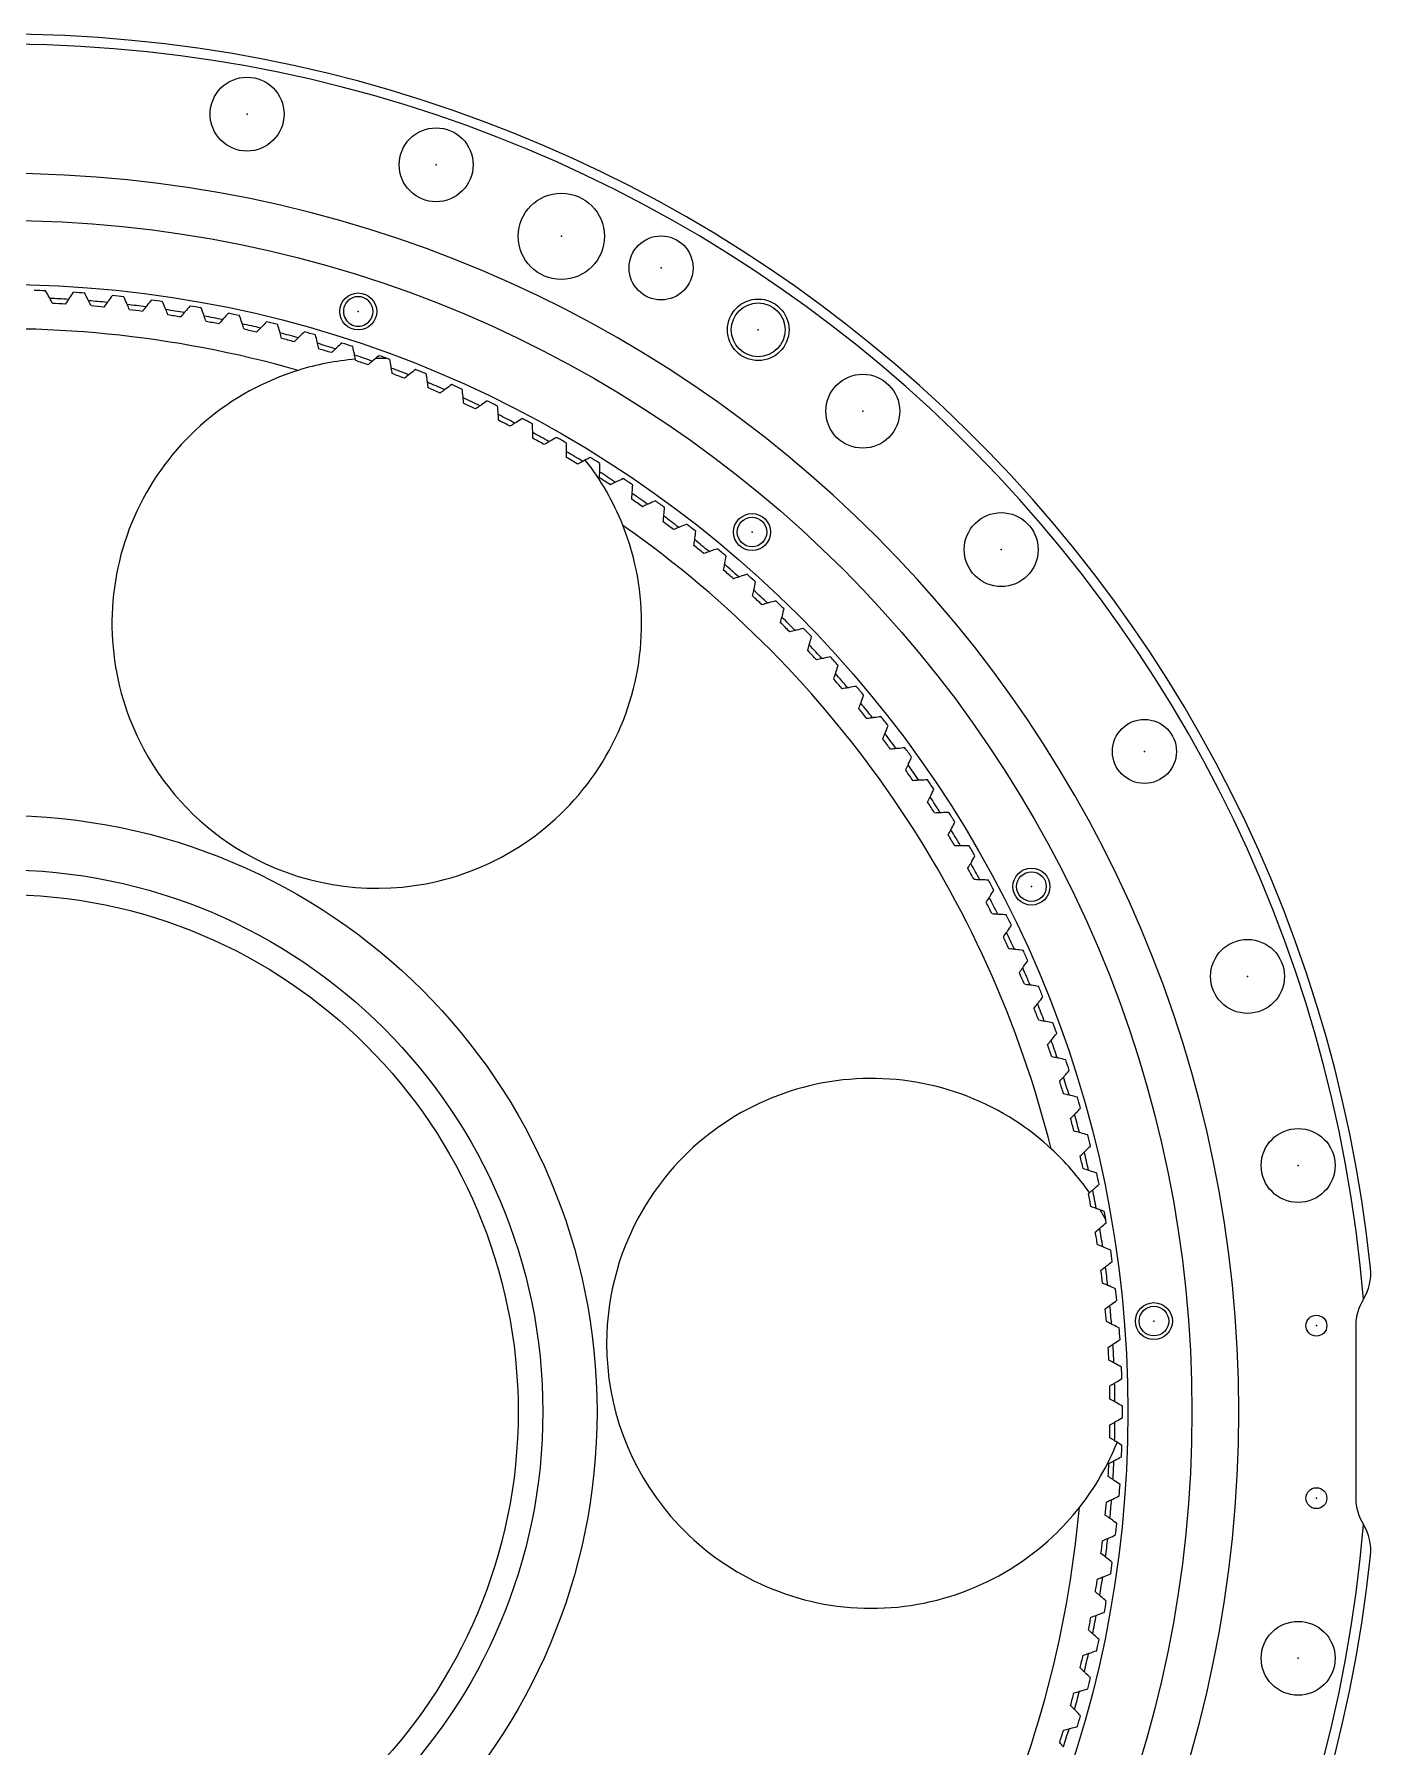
# Model space of a CAD drawing. Header units: millimetres. Extents: x -558 to 558, y -559 to 559.
# Drawn here: x 15 to 558, y -136 to 559 of the extents above; entities that cross this region are included whole.
import ezdxf

# ---------------------------------------------------------------- set-up
doc = ezdxf.new("R2010")
doc.units = ezdxf.units.MM
doc.linetypes.add('K5LT_BASIC', pattern=[0])
doc.layers.add('Системный слой (1)', color=252, linetype='Continuous', true_color=0x909090)

# ---------------------------------------------------------------- blocks, each defined once
blk = doc.blocks.new('U3')
at = {"layer": 'Системный слой (1)', "color": 5, "linetype": 'K5LT_BASIC', "true_color": 0x0000ff}
for start, end in [(34.60483, 47.28817), (27.75363, 30.23833)]:
    blk.add_arc((354.87, 27.81), 107.5, start, end, dxfattribs=at)
blk = doc.blocks.new('U4')
at = {"layer": 'Системный слой (1)', "color": 5, "linetype": 'K5LT_BASIC', "true_color": 0x0000ff}
for start, end in [(94.60483, 107.28817), (87.75363, 90.23833)]:
    blk.add_arc((154.08, 319.97), 107.5, start, end, dxfattribs=at)

msp = doc.modelspace()

# ---------------------------------------------------------------- linework, layer by layer
at = {"layer": 'Системный слой (1)', "color": 5, "linetype": 'K5LT_BASIC', "true_color": 0x0000ff}
msp.add_line((551.47, 35), (551.47, -35), dxfattribs=at)
for centre, radius in [((101.44, 526.59), 15), ((178.18, 506.03), 15), ((228.99, 477.02), 17.5), ((1.47, 0), 483.5), ((269.47, 464.19), 13), ((1.47, 0), 457.5), ((146.55, 446.52), 7.5), ((308.9, 439.07), 12.5), ((308.9, 439.07), 10.92), ((351.35, 406.05), 15), ((306.38, 357.01), 7.5), ((306.38, 357.01), 6), ((407.52, 349.88), 15), ((465.66, 268), 13), ((1.47, 0), 242), ((1.47, 0), 220), ((419.8, 213.15), 7.5), ((419.8, 213.15), 6), ((1.47, 0), 210), ((507.5, 176.71), 15), ((528.06, 99.98), 15), ((469.52, 36.84), 7.5), ((469.52, 36.84), 6), ((535.47, 35), 4.25), ((535.47, -35), 4.25), ((528.06, -99.98), 15)]:
    msp.add_circle(centre, radius, dxfattribs=at)
for centre, radius, start, end in [((1.47, 0), 559, 5.98242, 354.0178), ((1.47, 0), 555, 4.72775, 355.27247), ((1.47, 0), 502.5, 270, 90), ((1.47, 0), 455.25, 87.70865, 88.29135), ((1.47, 0), 452.25, 86.51723, 87.48277), ((1.47, 0), 455.25, 85.70865, 86.29135), ((1.47, 0), 455.25, 83.70865, 84.29135), ((146.55, 446.52), 6, 337.5, 157.5), ((1.47, 0), 450.25, 86.66541, 87.33459), ((1.47, 0), 452.25, 84.51723, 85.48277), ((1.47, 0), 450.25, 84.66541, 85.33459), ((1.47, 0), 452.25, 82.51723, 83.48277), ((1.47, 0), 450.25, 82.66541, 83.33459), ((1.47, 0), 455.25, 81.70865, 82.29135), ((1.47, 0), 452.25, 80.51723, 81.48277), ((1.47, 0), 450.25, 80.66541, 81.33459), ((1.47, 0), 455.25, 79.70865, 80.29135), ((1.47, 0), 455.25, 77.70865, 78.29135), ((146.55, 446.52), 6, 157.5, 337.5), ((1.47, 0), 439.5, 74.06414, 114.93586), ((1.47, 0), 452.25, 78.51723, 79.48277), ((1.47, 0), 450.25, 78.66541, 79.33459), ((1.47, 0), 452.25, 76.51723, 77.48277), ((1.47, 0), 450.25, 76.66541, 77.33459), ((1.47, 0), 455.25, 75.70865, 76.29135), ((1.47, 0), 452.25, 74.51723, 75.48277), ((1.47, 0), 455.25, 73.70865, 74.29135), ((1.47, 0), 450.25, 74.66541, 75.33459), ((1.47, 0), 452.25, 72.51723, 73.48277), ((1.47, 0), 450.25, 72.66541, 73.33459), ((1.47, 0), 455.25, 71.70865, 72.29135), ((1.47, 0), 452.25, 70.51723, 71.48277), ((1.47, 0), 450.25, 70.66541, 71.33459), ((1.47, 0), 455.25, 69.70865, 70.29135), ((154.08, 319.97), 107.5, 107.28817, 115.77938), ((1.47, 0), 452.25, 68.51723, 69.48277), ((1.47, 0), 450.25, 68.66541, 69.33459), ((1.47, 0), 455.25, 67.70865, 68.29135), ((1.47, 0), 452.25, 66.51723, 67.48277), ((154.08, 319.97), 107.5, 115.77938, 208.31284), ((1.47, 0), 450.25, 66.66541, 67.33459), ((1.47, 0), 455.25, 65.70865, 66.29135), ((1.47, 0), 452.25, 64.51723, 65.48277), ((1.47, 0), 455.25, 63.70865, 64.29135), ((1.47, 0), 450.25, 64.66541, 65.33459), ((1.47, 0), 452.25, 62.51723, 63.48277), ((1.47, 0), 455.25, 61.70865, 62.29135), ((1.47, 0), 450.25, 62.66541, 63.33459), ((1.47, 0), 452.25, 60.51723, 61.48277), ((1.47, 0), 450.25, 60.66541, 61.33459), ((1.47, 0), 455.25, 59.70865, 60.29135), ((1.47, 0), 452.25, 58.51723, 59.48277), ((1.47, 0), 450.25, 58.66541, 59.33459), ((154.08, 319.97), 107.5, 21.71183, 38.06334), ((1.47, 0), 455.25, 57.70865, 58.29135), ((1.47, 0), 450.25, 56.66541, 57.33459), ((1.47, 0), 452.25, 56.51723, 57.48277), ((1.47, 0), 455.25, 55.70865, 56.29135), ((1.47, 0), 450.25, 54.66541, 55.33459), ((1.47, 0), 452.25, 54.51723, 55.48277), ((1.47, 0), 455.25, 53.70865, 54.29135), ((1.47, 0), 452.25, 52.51723, 53.48277), ((154.08, 319.97), 107.5, 13.22062, 21.71183), ((1.47, 0), 439.5, 14.06414, 54.93586), ((1.47, 0), 450.25, 52.66541, 53.33459), ((1.47, 0), 455.25, 51.70865, 52.29135), ((1.47, 0), 450.25, 50.66541, 51.33459), ((1.47, 0), 452.25, 50.51723, 51.48277), ((1.47, 0), 455.25, 49.70865, 50.29135), ((154.08, 319.97), 107.5, 280.68716, 13.22062), ((1.47, 0), 450.25, 48.66541, 49.33459), ((1.47, 0), 452.25, 48.51723, 49.48277), ((1.47, 0), 455.25, 47.70865, 48.29135), ((1.47, 0), 450.25, 46.66541, 47.33459), ((1.47, 0), 452.25, 46.51723, 47.48277), ((1.47, 0), 455.25, 45.70865, 46.29135), ((1.47, 0), 450.25, 44.66541, 45.33459), ((1.47, 0), 452.25, 44.51723, 45.48277), ((1.47, 0), 455.25, 43.70865, 44.29135), ((1.47, 0), 450.25, 42.66541, 43.33459), ((1.47, 0), 452.25, 42.51723, 43.48277), ((1.47, 0), 455.25, 41.70865, 42.29135), ((1.47, 0), 452.25, 40.51723, 41.48277), ((1.47, 0), 450.25, 40.66541, 41.33459), ((1.47, 0), 455.25, 39.70865, 40.29135), ((1.47, 0), 450.25, 38.66541, 39.33459), ((1.47, 0), 452.25, 38.51723, 39.48277), ((1.47, 0), 455.25, 37.70865, 38.29135), ((1.47, 0), 450.25, 36.66541, 37.33459), ((1.47, 0), 452.25, 36.51723, 37.48277), ((154.08, 319.97), 107.5, 208.31284, 240), ((1.47, 0), 455.25, 35.70865, 36.29135), ((1.47, 0), 450.25, 34.66541, 35.33459), ((1.47, 0), 452.25, 34.51723, 35.48277), ((1.47, 0), 455.25, 33.70865, 34.29135), ((1.47, 0), 450.25, 32.66541, 33.33459), ((1.47, 0), 452.25, 32.51723, 33.48277), ((1.47, 0), 455.25, 31.70865, 32.29135), ((1.47, 0), 450.25, 30.66541, 31.33459), ((1.47, 0), 452.25, 30.51723, 31.48277), ((1.47, 0), 455.25, 29.70865, 30.29135), ((154.08, 319.97), 107.5, 240, 280.68716), ((1.47, 0), 452.25, 28.51723, 29.48277), ((1.47, 0), 450.25, 28.66541, 29.33459), ((1.47, 0), 455.25, 27.70865, 28.29135), ((1.47, 0), 452.25, 26.51723, 27.48277), ((1.47, 0), 450.25, 26.66541, 27.33459), ((1.47, 0), 455.25, 25.70865, 26.29135), ((1.47, 0), 452.25, 24.51723, 25.48277), ((1.47, 0), 450.25, 24.66541, 25.33459), ((1.47, 0), 455.25, 23.70865, 24.29135), ((1.47, 0), 450.25, 22.66541, 23.33459), ((1.47, 0), 452.25, 22.51723, 23.48277), ((1.47, 0), 455.25, 21.70865, 22.29135), ((1.47, 0), 450.25, 20.66541, 21.33459), ((1.47, 0), 452.25, 20.51723, 21.48277), ((1.47, 0), 455.25, 19.70865, 20.29135), ((1.47, 0), 450.25, 18.66541, 19.33459), ((1.47, 0), 452.25, 18.51723, 19.48277), ((1.47, 0), 455.25, 17.70865, 18.29135), ((354.87, 27.81), 107.5, 55.77938, 148.31284), ((1.47, 0), 450.25, 16.66541, 17.33459), ((1.47, 0), 452.25, 16.51723, 17.48277), ((1.47, 0), 455.25, 15.70865, 16.29135), ((1.47, 0), 450.25, 14.66541, 15.33459), ((1.47, 0), 452.25, 14.51723, 15.48277), ((354.87, 27.81), 107.5, 47.28817, 55.77938), ((1.47, 0), 455.25, 13.70865, 14.29135), ((1.47, 0), 452.25, 12.51723, 13.48277), ((1.47, 0), 450.25, 12.66541, 13.33459), ((1.47, 0), 455.25, 11.70865, 12.29135), ((354.87, 27.81), 107.5, 148.31284, 180), ((1.47, 0), 450.25, 10.66541, 11.33459), ((1.47, 0), 452.25, 10.51723, 11.48277), ((1.47, 0), 455.25, 9.70865, 10.29135), ((1.47, 0), 450.25, 8.66541, 9.33459), ((1.47, 0), 452.25, 8.51723, 9.48277), ((1.47, 0), 455.25, 7.70865, 8.29135), ((1.47, 0), 450.25, 6.66541, 7.33459), ((1.47, 0), 452.25, 6.51723, 7.48277), ((537.53, 56.18), 20, 328.53381, 5.98242), ((1.47, 0), 455.25, 5.70865, 6.29135), ((1.47, 0), 450.25, 4.66541, 5.33459), ((1.47, 0), 452.25, 4.51723, 5.48277), ((571.47, 35), 20, 147.53999, 180), ((354.87, 27.81), 107.5, 180, 220.68716), ((1.47, 0), 455.25, 3.70865, 4.29135), ((1.47, 0), 450.25, 2.66541, 3.33459), ((1.47, 0), 452.25, 2.51723, 3.48277), ((1.47, 0), 455.25, 1.70865, 2.29135), ((1.47, 0), 450.25, 0.66541, 1.33459), ((1.47, 0), 452.25, 0.51723, 1.48277), ((1.47, 0), 455.25, 359.70865, 0.29135), ((1.47, 0), 450.25, 358.66541, 359.33459), ((1.47, 0), 452.25, 358.51723, 359.48277), ((354.87, 27.81), 107.5, 321.71183, 338.06334), ((1.47, 0), 455.25, 357.70865, 358.29135), ((1.47, 0), 452.25, 356.51723, 357.48277), ((1.47, 0), 450.25, 356.66541, 357.33459), ((1.47, 0), 455.25, 355.70865, 356.29135), ((1.47, 0), 439.5, 314.06414, 354.93586), ((354.87, 27.81), 107.5, 313.22062, 321.71183), ((1.47, 0), 450.25, 354.66541, 355.33459), ((1.47, 0), 452.25, 354.51723, 355.48277), ((571.47, -35), 20, 180, 212.46099), ((354.87, 27.81), 107.5, 220.68716, 313.22062), ((1.47, 0), 455.25, 353.70865, 354.29135), ((537.53, -56.17), 20, 354.0178, 31.46637), ((1.47, 0), 450.25, 352.66541, 353.33459), ((1.47, 0), 452.25, 352.51723, 353.48277), ((1.47, 0), 455.25, 351.70865, 352.29135), ((1.47, 0), 450.25, 350.66541, 351.33459), ((1.47, 0), 452.25, 350.51723, 351.48277), ((1.47, 0), 450.25, 348.66541, 349.33459), ((1.47, 0), 452.25, 348.51723, 349.48277), ((1.47, 0), 455.25, 349.70865, 350.29135), ((1.47, 0), 455.25, 347.70865, 348.29135), ((1.47, 0), 450.25, 346.66541, 347.33459), ((1.47, 0), 452.25, 346.51723, 347.48277), ((1.47, 0), 455.25, 345.70865, 346.29135), ((1.47, 0), 450.25, 344.66541, 345.33459), ((1.47, 0), 452.25, 344.51723, 345.48277), ((1.47, 0), 455.25, 343.70865, 344.29135), ((1.47, 0), 450.25, 342.66541, 343.33459), ((1.47, 0), 452.25, 342.51723, 343.48277)]:
    msp.add_arc(centre, radius, start, end, dxfattribs=at)
for points, knots in [([(21.33, 451.81), (21.24, 451.99), (20.69, 453.01), (20.13, 454.04), (19.67, 454.89)], [0.4389589, 0.4389589, 0.4389589, 0.4389589, 0.4999997, 0.8011702, 0.8011702, 0.8011702, 0.8011702]), ([(30.91, 454.3), (30.36, 453.5), (29.7, 452.54), (29.05, 451.58), (28.94, 451.41)], [0.1988298, 0.1988298, 0.1988298, 0.1988298, 0.5000003, 0.5610411, 0.5610411, 0.5610411, 0.5610411]), ([(37.09, 450.85), (37, 451.02), (36.49, 452.07), (35.97, 453.11), (35.53, 453.97)], [0.4389589, 0.4389589, 0.4389589, 0.4389589, 0.4999997, 0.8011702, 0.8011702, 0.8011702, 0.8011702]), ([(46.75, 452.99), (46.17, 452.22), (45.48, 451.28), (44.79, 450.34), (44.68, 450.18)], [0.1988298, 0.1988298, 0.1988298, 0.1988298, 0.5000003, 0.5610411, 0.5610411, 0.5610411, 0.5610411]), ([(52.8, 449.33), (52.72, 449.51), (52.25, 450.57), (51.76, 451.63), (51.36, 452.51)], [0.4389589, 0.4389589, 0.4389589, 0.4389589, 0.4999997, 0.8011702, 0.8011702, 0.8011702, 0.8011702]), ([(62.53, 451.14), (61.93, 450.38), (61.2, 449.47), (60.48, 448.55), (60.36, 448.4)], [0.1988298, 0.1988298, 0.1988298, 0.1988298, 0.5000003, 0.5610411, 0.5610411, 0.5610411, 0.5610411]), ([(68.45, 447.26), (68.38, 447.44), (67.94, 448.52), (67.49, 449.6), (67.12, 450.49)], [0.4389589, 0.4389589, 0.4389589, 0.4389589, 0.4999997, 0.8011702, 0.8011702, 0.8011702, 0.8011702]), ([(78.24, 448.73), (77.61, 448), (76.85, 447.11), (76.1, 446.22), (75.98, 446.07)], [0.1988298, 0.1988298, 0.1988298, 0.1988298, 0.5000003, 0.5610411, 0.5610411, 0.5610411, 0.5610411]), ([(84.02, 444.65), (83.95, 444.84), (83.55, 445.93), (83.14, 447.02), (82.8, 447.93)], [0.4389589, 0.4389589, 0.4389589, 0.4389589, 0.4999997, 0.8011702, 0.8011702, 0.8011702, 0.8011702]), ([(93.85, 445.78), (93.2, 445.07), (92.41, 444.21), (91.63, 443.34), (91.5, 443.2)], [0.1988298, 0.1988298, 0.1988298, 0.1988298, 0.5000003, 0.5610411, 0.5610411, 0.5610411, 0.5610411]), ([(99.49, 441.5), (99.42, 441.69), (99.07, 442.79), (98.69, 443.9), (98.38, 444.81)], [0.4389589, 0.4389589, 0.4389589, 0.4389589, 0.4999997, 0.8011702, 0.8011702, 0.8011702, 0.8011702]), ([(109.35, 442.28), (108.67, 441.59), (107.86, 440.76), (107.05, 439.93), (106.91, 439.79)], [0.1988298, 0.1988298, 0.1988298, 0.1988298, 0.5000003, 0.5610411, 0.5610411, 0.5610411, 0.5610411]), ([(114.83, 437.81), (114.78, 438), (114.46, 439.12), (114.12, 440.23), (113.85, 441.16)], [0.4389589, 0.4389589, 0.4389589, 0.4389589, 0.4999997, 0.8011702, 0.8011702, 0.8011702, 0.8011702]), ([(124.72, 438.25), (124.02, 437.58), (123.17, 436.78), (122.34, 435.97), (122.2, 435.84)], [0.1988298, 0.1988298, 0.1988298, 0.1988298, 0.5000003, 0.5610411, 0.5610411, 0.5610411, 0.5610411]), ([(130.04, 433.59), (130, 433.78), (129.72, 434.91), (129.42, 436.03), (129.18, 436.97)], [0.4389589, 0.4389589, 0.4389589, 0.4389589, 0.4999997, 0.8011702, 0.8011702, 0.8011702, 0.8011702]), ([(139.94, 433.68), (139.22, 433.04), (138.34, 432.27), (137.48, 431.49), (137.33, 431.36)], [0.1988298, 0.1988298, 0.1988298, 0.1988298, 0.5000003, 0.5610411, 0.5610411, 0.5610411, 0.5610411]), ([(145.1, 428.84), (145.06, 429.03), (144.82, 430.17), (144.56, 431.3), (144.35, 432.25)], [0.4389589, 0.4389589, 0.4389589, 0.4389589, 0.4999997, 0.8011702, 0.8011702, 0.8011702, 0.8011702]), ([(154.99, 428.58), (154.25, 427.97), (153.35, 427.23), (152.45, 426.48), (152.3, 426.35)], [0.1988298, 0.1988298, 0.1988298, 0.1988298, 0.5000003, 0.5610411, 0.5610411, 0.5610411, 0.5610411]), ([(159.98, 423.56), (159.94, 423.76), (159.74, 424.9), (159.52, 426.05), (159.35, 427)], [0.4389589, 0.4389589, 0.4389589, 0.4389589, 0.4999997, 0.8011702, 0.8011702, 0.8011702, 0.8011702]), ([(169.86, 422.96), (169.09, 422.38), (168.16, 421.67), (167.25, 420.95), (167.09, 420.83)], [0.1988298, 0.1988298, 0.1988298, 0.1988298, 0.5000003, 0.5610411, 0.5610411, 0.5610411, 0.5610411]), ([(174.66, 417.77), (174.63, 417.97), (174.47, 419.12), (174.3, 420.27), (174.15, 421.23)], [0.4389589, 0.4389589, 0.4389589, 0.4389589, 0.4999997, 0.8011702, 0.8011702, 0.8011702, 0.8011702]), ([(184.52, 416.83), (183.73, 416.27), (182.78, 415.59), (181.84, 414.91), (181.68, 414.79)], [0.1988298, 0.1988298, 0.1988298, 0.1988298, 0.5000003, 0.5610411, 0.5610411, 0.5610411, 0.5610411]), ([(189.14, 411.47), (189.12, 411.67), (188.99, 412.83), (188.86, 413.98), (188.75, 414.94)], [0.4389589, 0.4389589, 0.4389589, 0.4389589, 0.4999997, 0.8011702, 0.8011702, 0.8011702, 0.8011702]), ([(198.95, 410.19), (198.14, 409.65), (197.17, 409.01), (196.21, 408.36), (196.04, 408.25)], [0.1988298, 0.1988298, 0.1988298, 0.1988298, 0.5000003, 0.5610411, 0.5610411, 0.5610411, 0.5610411]), ([(203.38, 404.67), (203.37, 404.87), (203.29, 406.03), (203.19, 407.19), (203.11, 408.16)], [0.4389589, 0.4389589, 0.4389589, 0.4389589, 0.4999997, 0.8011702, 0.8011702, 0.8011702, 0.8011702]), ([(213.15, 403.04), (212.32, 402.54), (211.33, 401.93), (210.34, 401.32), (210.17, 401.21)], [0.1988298, 0.1988298, 0.1988298, 0.1988298, 0.5000003, 0.5610411, 0.5610411, 0.5610411, 0.5610411]), ([(217.38, 397.38), (217.38, 397.58), (217.33, 398.74), (217.28, 399.9), (217.24, 400.87)], [0.4389589, 0.4389589, 0.4389589, 0.4389589, 0.4999997, 0.8011702, 0.8011702, 0.8011702, 0.8011702]), ([(227.08, 395.41), (226.24, 394.94), (225.23, 394.37), (224.22, 393.78), (224.05, 393.69)], [0.1988298, 0.1988298, 0.1988298, 0.1988298, 0.5000003, 0.5610411, 0.5610411, 0.5610411, 0.5610411]), ([(231.12, 389.6), (231.12, 389.8), (231.12, 390.96), (231.11, 392.13), (231.09, 393.1)], [0.4025579, 0.4025579, 0.4025579, 0.4025579, 0.4999996, 0.9807692, 0.9807692, 0.9807692, 0.9807692]), ([(240.75, 387.3), (239.89, 386.85), (238.85, 386.32), (237.82, 385.77), (237.65, 385.68)], [0.1988298, 0.1988298, 0.1988298, 0.1988298, 0.5000003, 0.5610411, 0.5610411, 0.5610411, 0.5610411]), ([(244.58, 381.35), (244.58, 381.55), (244.62, 382.71), (244.65, 383.87), (244.67, 384.84)], [0.4389589, 0.4389589, 0.4389589, 0.4389589, 0.4999997, 0.8011702, 0.8011702, 0.8011702, 0.8011702]), ([(254.12, 378.71), (253.24, 378.29), (252.19, 377.8), (251.14, 377.29), (250.97, 377.2)], [0.1988298, 0.1988298, 0.1988298, 0.1988298, 0.5000003, 0.5610411, 0.5610411, 0.5610411, 0.5610411]), ([(257.74, 372.63), (257.75, 372.83), (257.83, 373.99), (257.9, 375.15), (257.96, 376.12)], [0.4389589, 0.4389589, 0.4389589, 0.4389589, 0.4999997, 0.8011702, 0.8011702, 0.8011702, 0.8011702]), ([(267.18, 369.66), (266.29, 369.28), (265.22, 368.82), (264.16, 368.34), (263.98, 368.26)], [0.1988298, 0.1988298, 0.1988298, 0.1988298, 0.5000003, 0.5610411, 0.5610411, 0.5610411, 0.5610411]), ([(270.59, 363.46), (270.61, 363.66), (270.73, 364.82), (270.84, 365.98), (270.93, 366.94)], [0.4389589, 0.4389589, 0.4389589, 0.4389589, 0.4999997, 0.8011702, 0.8011702, 0.8011702, 0.8011702]), ([(279.92, 360.16), (279.02, 359.81), (277.93, 359.39), (276.85, 358.95), (276.67, 358.88)], [0.1988298, 0.1988298, 0.1988298, 0.1988298, 0.5000003, 0.5610411, 0.5610411, 0.5610411, 0.5610411]), ([(283.11, 353.85), (283.13, 354.04), (283.3, 355.2), (283.44, 356.35), (283.57, 357.31)], [0.4389589, 0.4389589, 0.4389589, 0.4389589, 0.4999997, 0.8011702, 0.8011702, 0.8011702, 0.8011702]), ([(292.32, 350.23), (291.41, 349.9), (290.31, 349.52), (289.21, 349.12), (289.03, 349.05)], [0.1988298, 0.1988298, 0.1988298, 0.1988298, 0.5000003, 0.5610411, 0.5610411, 0.5610411, 0.5610411]), ([(295.28, 343.81), (295.32, 344), (295.52, 345.15), (295.71, 346.29), (295.87, 347.25)], [0.4389589, 0.4389589, 0.4389589, 0.4389589, 0.4999997, 0.8011702, 0.8011702, 0.8011702, 0.8011702]), ([(304.37, 339.86), (303.44, 339.57), (302.33, 339.23), (301.22, 338.87), (301.04, 338.81)], [0.1988298, 0.1988298, 0.1988298, 0.1988298, 0.5000003, 0.5610411, 0.5610411, 0.5610411, 0.5610411]), ([(307.1, 333.34), (307.14, 333.53), (307.39, 334.67), (307.62, 335.81), (307.81, 336.76)], [0.4389589, 0.4389589, 0.4389589, 0.4389589, 0.4999997, 0.8011702, 0.8011702, 0.8011702, 0.8011702]), ([(316.04, 329.08), (315.11, 328.83), (313.98, 328.52), (312.87, 328.2), (312.68, 328.14)], [0.1988298, 0.1988298, 0.1988298, 0.1988298, 0.5000003, 0.5610411, 0.5610411, 0.5610411, 0.5610411]), ([(318.55, 322.47), (318.6, 322.66), (318.88, 323.79), (319.15, 324.93), (319.37, 325.87)], [0.4389589, 0.4389589, 0.4389589, 0.4389589, 0.4999997, 0.8011702, 0.8011702, 0.8011702, 0.8011702]), ([(327.33, 317.9), (326.39, 317.68), (325.26, 317.41), (324.13, 317.13), (323.94, 317.08)], [0.1988298, 0.1988298, 0.1988298, 0.1988298, 0.5000003, 0.5610411, 0.5610411, 0.5610411, 0.5610411]), ([(329.61, 311.21), (329.67, 311.4), (329.99, 312.52), (330.29, 313.64), (330.55, 314.57)], [0.4389589, 0.4389589, 0.4389589, 0.4389589, 0.4999997, 0.8011702, 0.8011702, 0.8011702, 0.8011702]), ([(338.23, 306.34), (337.28, 306.15), (336.14, 305.92), (335, 305.68), (334.81, 305.64)], [0.1988298, 0.1988298, 0.1988298, 0.1988298, 0.5000003, 0.5610411, 0.5610411, 0.5610411, 0.5610411]), ([(340.27, 299.57), (340.33, 299.75), (340.69, 300.86), (341.04, 301.97), (341.33, 302.9)], [0.4389589, 0.4389589, 0.4389589, 0.4389589, 0.4999997, 0.8011702, 0.8011702, 0.8011702, 0.8011702]), ([(348.72, 294.4), (347.76, 294.24), (346.61, 294.05), (345.47, 293.85), (345.27, 293.82)], [0.1988298, 0.1988298, 0.1988298, 0.1988298, 0.5000003, 0.5610411, 0.5610411, 0.5610411, 0.5610411]), ([(350.52, 287.56), (350.59, 287.75), (350.99, 288.84), (351.37, 289.94), (351.69, 290.85)], [0.4389589, 0.4389589, 0.4389589, 0.4389589, 0.4999997, 0.8011702, 0.8011702, 0.8011702, 0.8011702]), ([(358.78, 282.1), (357.82, 281.98), (356.66, 281.83), (355.51, 281.67), (355.32, 281.64)], [0.1988298, 0.1988298, 0.1988298, 0.1988298, 0.5000003, 0.5610411, 0.5610411, 0.5610411, 0.5610411]), ([(360.34, 275.2), (360.42, 275.39), (360.85, 276.47), (361.28, 277.55), (361.63, 278.45)], [0.4389589, 0.4389589, 0.4389589, 0.4389589, 0.4999997, 0.8011702, 0.8011702, 0.8011702, 0.8011702]), ([(368.41, 269.46), (367.44, 269.37), (366.28, 269.26), (365.13, 269.14), (364.93, 269.12)], [0.1988298, 0.1988298, 0.1988298, 0.1988298, 0.5000003, 0.5610411, 0.5610411, 0.5610411, 0.5610411]), ([(369.73, 262.51), (369.81, 262.69), (370.28, 263.75), (370.75, 264.82), (371.13, 265.71)], [0.4389589, 0.4389589, 0.4389589, 0.4389589, 0.4999997, 0.8011702, 0.8011702, 0.8011702, 0.8011702]), ([(377.59, 256.49), (376.62, 256.43), (375.46, 256.36), (374.3, 256.28), (374.1, 256.27)], [0.1988298, 0.1988298, 0.1988298, 0.1988298, 0.5000003, 0.5610411, 0.5610411, 0.5610411, 0.5610411]), ([(378.67, 249.5), (378.75, 249.68), (379.26, 250.72), (379.76, 251.78), (380.18, 252.65)], [0.4389589, 0.4389589, 0.4389589, 0.4389589, 0.4999997, 0.8011702, 0.8011702, 0.8011702, 0.8011702]), ([(386.31, 243.21), (385.34, 243.18), (384.18, 243.16), (383.01, 243.12), (382.82, 243.11)], [0.1988298, 0.1988298, 0.1988298, 0.1988298, 0.5000003, 0.5610411, 0.5610411, 0.5610411, 0.5610411]), ([(387.15, 236.18), (387.24, 236.36), (387.78, 237.39), (388.32, 238.42), (388.76, 239.28)], [0.4389589, 0.4389589, 0.4389589, 0.4389589, 0.4999997, 0.8011702, 0.8011702, 0.8011702, 0.8011702]), ([(394.56, 229.63), (393.6, 229.64), (392.43, 229.65), (391.27, 229.65), (391.07, 229.65)], [0.0192308, 0.0192308, 0.0192308, 0.0192308, 0.5000004, 0.5974421, 0.5974421, 0.5974421, 0.5974421]), ([(395.15, 222.58), (395.25, 222.75), (395.83, 223.76), (396.4, 224.77), (396.88, 225.62)], [0.4389589, 0.4389589, 0.4389589, 0.4389589, 0.4999997, 0.8011702, 0.8011702, 0.8011702, 0.8011702]), ([(402.34, 215.77), (401.37, 215.81), (400.21, 215.87), (399.04, 215.91), (398.85, 215.91)], [0.1988298, 0.1988298, 0.1988298, 0.1988298, 0.5000003, 0.5610411, 0.5610411, 0.5610411, 0.5610411]), ([(402.68, 208.71), (402.79, 208.87), (403.4, 209.86), (404.01, 210.85), (404.51, 211.68)], [0.4389589, 0.4389589, 0.4389589, 0.4389589, 0.4999997, 0.8011702, 0.8011702, 0.8011702, 0.8011702]), ([(409.62, 201.65), (408.66, 201.73), (407.5, 201.82), (406.34, 201.9), (406.14, 201.91)], [0.1988298, 0.1988298, 0.1988298, 0.1988298, 0.5000003, 0.5610411, 0.5610411, 0.5610411, 0.5610411]), ([(409.72, 194.58), (409.83, 194.74), (410.48, 195.7), (411.12, 196.68), (411.65, 197.49)], [0.4389589, 0.4389589, 0.4389589, 0.4389589, 0.4999997, 0.8011702, 0.8011702, 0.8011702, 0.8011702]), ([(416.41, 187.28), (415.45, 187.39), (414.29, 187.53), (413.14, 187.65), (412.94, 187.67)], [0.1988298, 0.1988298, 0.1988298, 0.1988298, 0.5000003, 0.5610411, 0.5610411, 0.5610411, 0.5610411]), ([(416.26, 180.21), (416.38, 180.37), (417.06, 181.31), (417.74, 182.26), (418.3, 183.05)], [0.4389589, 0.4389589, 0.4389589, 0.4389589, 0.4999997, 0.8011702, 0.8011702, 0.8011702, 0.8011702]), ([(422.7, 172.68), (421.74, 172.83), (420.59, 173.01), (419.43, 173.17), (419.24, 173.19)], [0.1988298, 0.1988298, 0.1988298, 0.1988298, 0.5000003, 0.5610411, 0.5610411, 0.5610411, 0.5610411]), ([(422.3, 165.62), (422.42, 165.78), (423.14, 166.7), (423.84, 167.62), (424.43, 168.39)], [0.4389589, 0.4389589, 0.4389589, 0.4389589, 0.4999997, 0.8011702, 0.8011702, 0.8011702, 0.8011702]), ([(428.47, 157.88), (427.51, 158.06), (426.37, 158.27), (425.22, 158.47), (425.03, 158.51)], [0.1988298, 0.1988298, 0.1988298, 0.1988298, 0.5000003, 0.5610411, 0.5610411, 0.5610411, 0.5610411]), ([(427.82, 150.84), (427.95, 150.99), (428.7, 151.88), (429.44, 152.78), (430.05, 153.53)], [0.4389589, 0.4389589, 0.4389589, 0.4389589, 0.4999997, 0.8011702, 0.8011702, 0.8011702, 0.8011702]), ([(433.72, 142.88), (432.77, 143.09), (431.63, 143.35), (430.5, 143.59), (430.3, 143.63)], [0.1988298, 0.1988298, 0.1988298, 0.1988298, 0.5000003, 0.5610411, 0.5610411, 0.5610411, 0.5610411]), ([(432.83, 135.86), (432.96, 136.01), (433.74, 136.88), (434.51, 137.75), (435.15, 138.48)], [0.4389589, 0.4389589, 0.4389589, 0.4389589, 0.4999997, 0.8011702, 0.8011702, 0.8011702, 0.8011702]), ([(438.44, 127.71), (437.5, 127.95), (436.38, 128.25), (435.25, 128.53), (435.06, 128.58)], [0.1988298, 0.1988298, 0.1988298, 0.1988298, 0.5000003, 0.5610411, 0.5610411, 0.5610411, 0.5610411]), ([(437.31, 120.73), (437.44, 120.87), (438.25, 121.71), (439.05, 122.55), (439.71, 123.26)], [0.4389589, 0.4389589, 0.4389589, 0.4389589, 0.4999997, 0.8011702, 0.8011702, 0.8011702, 0.8011702]), ([(442.63, 112.38), (441.7, 112.66), (440.59, 112.99), (439.47, 113.31), (439.28, 113.37)], [0.1988298, 0.1988298, 0.1988298, 0.1988298, 0.5000003, 0.5610411, 0.5610411, 0.5610411, 0.5610411]), ([(441.25, 105.44), (441.39, 105.58), (442.23, 106.39), (443.06, 107.21), (443.75, 107.89)], [0.4389589, 0.4389589, 0.4389589, 0.4389589, 0.4999997, 0.8011702, 0.8011702, 0.8011702, 0.8011702]), ([(446.28, 96.91), (445.37, 97.22), (444.26, 97.6), (443.15, 97.96), (442.97, 98.02)], [0.1988298, 0.1988298, 0.1988298, 0.1988298, 0.5000003, 0.5610411, 0.5610411, 0.5610411, 0.5610411]), ([(444.67, 90.03), (444.81, 90.16), (445.68, 90.94), (446.53, 91.73), (447.24, 92.39)], [0.4389589, 0.4389589, 0.4389589, 0.4389589, 0.4999997, 0.8011702, 0.8011702, 0.8011702, 0.8011702]), ([(449.39, 81.33), (448.49, 81.67), (447.4, 82.08), (446.3, 82.48), (446.12, 82.55)], [0.1988298, 0.1988298, 0.1988298, 0.1988298, 0.5000003, 0.5610411, 0.5610411, 0.5610411, 0.5610411]), ([(447.54, 74.51), (447.69, 74.63), (448.58, 75.38), (449.46, 76.14), (450.2, 76.77)], [0.4389589, 0.4389589, 0.4389589, 0.4389589, 0.4999997, 0.8011702, 0.8011702, 0.8011702, 0.8011702]), ([(451.96, 65.65), (451.07, 66.02), (449.99, 66.47), (448.91, 66.91), (448.73, 66.98)], [0.1988298, 0.1988298, 0.1988298, 0.1988298, 0.5000003, 0.5610411, 0.5610411, 0.5610411, 0.5610411]), ([(449.87, 58.9), (450.02, 59.02), (450.94, 59.73), (451.85, 60.46), (452.6, 61.07)], [0.4389589, 0.4389589, 0.4389589, 0.4389589, 0.4999997, 0.8011702, 0.8011702, 0.8011702, 0.8011702]), ([(453.98, 49.89), (453.1, 50.29), (452.04, 50.78), (450.97, 51.25), (450.8, 51.33)], [0.1988298, 0.1988298, 0.1988298, 0.1988298, 0.5000003, 0.5610411, 0.5610411, 0.5610411, 0.5610411]), ([(451.65, 43.21), (451.81, 43.33), (452.75, 44.01), (453.68, 44.71), (454.46, 45.28)], [0.4389589, 0.4389589, 0.4389589, 0.4389589, 0.4999997, 0.8011702, 0.8011702, 0.8011702, 0.8011702]), ([(455.44, 34.07), (454.58, 34.5), (453.54, 35.02), (452.49, 35.53), (452.31, 35.62)], [0.1988298, 0.1988298, 0.1988298, 0.1988298, 0.5000003, 0.5610411, 0.5610411, 0.5610411, 0.5610411]), ([(452.88, 27.47), (453.05, 27.58), (454.01, 28.23), (454.97, 28.9), (455.76, 29.45)], [0.4389589, 0.4389589, 0.4389589, 0.4389589, 0.4999997, 0.8011702, 0.8011702, 0.8011702, 0.8011702]), ([(456.35, 18.2), (455.5, 18.67), (454.48, 19.22), (453.45, 19.77), (453.28, 19.86)], [0.1988298, 0.1988298, 0.1988298, 0.1988298, 0.5000003, 0.5610411, 0.5610411, 0.5610411, 0.5610411]), ([(453.57, 11.7), (453.73, 11.81), (454.72, 12.42), (455.7, 13.05), (456.52, 13.57)], [0.4389589, 0.4389589, 0.4389589, 0.4389589, 0.4999997, 0.8011702, 0.8011702, 0.8011702, 0.8011702]), ([(456.71, 2.31), (455.88, 2.81), (454.88, 3.4), (453.87, 3.98), (453.7, 4.08)], [0.1988298, 0.1988298, 0.1988298, 0.1988298, 0.5000003, 0.5610411, 0.5610411, 0.5610411, 0.5610411]), ([(453.7, -4.08), (453.87, -3.98), (454.88, -3.4), (455.88, -2.81), (456.71, -2.31)], [0.4389589, 0.4389589, 0.4389589, 0.4389589, 0.4999997, 0.8011702, 0.8011702, 0.8011702, 0.8011702]), ([(456.52, -13.57), (455.7, -13.05), (454.72, -12.42), (453.73, -11.81), (453.57, -11.7)], [0.1988298, 0.1988298, 0.1988298, 0.1988298, 0.5000003, 0.5610411, 0.5610411, 0.5610411, 0.5610411]), ([(453.28, -19.86), (453.45, -19.77), (454.48, -19.22), (455.5, -18.67), (456.35, -18.2)], [0.4389589, 0.4389589, 0.4389589, 0.4389589, 0.4999997, 0.8011702, 0.8011702, 0.8011702, 0.8011702]), ([(455.76, -29.45), (454.97, -28.9), (454.01, -28.23), (453.05, -27.58), (452.88, -27.47)], [0.1988298, 0.1988298, 0.1988298, 0.1988298, 0.5000003, 0.5610411, 0.5610411, 0.5610411, 0.5610411]), ([(452.31, -35.62), (452.49, -35.53), (453.54, -35.02), (454.58, -34.5), (455.44, -34.07)], [0.4389589, 0.4389589, 0.4389589, 0.4389589, 0.4999997, 0.8011702, 0.8011702, 0.8011702, 0.8011702]), ([(454.46, -45.28), (453.68, -44.71), (452.75, -44.01), (451.81, -43.33), (451.65, -43.21)], [0.1988298, 0.1988298, 0.1988298, 0.1988298, 0.5000003, 0.5610411, 0.5610411, 0.5610411, 0.5610411]), ([(450.8, -51.33), (450.97, -51.25), (452.04, -50.78), (453.1, -50.29), (453.98, -49.89)], [0.4389589, 0.4389589, 0.4389589, 0.4389589, 0.4999997, 0.8011702, 0.8011702, 0.8011702, 0.8011702]), ([(452.6, -61.07), (451.85, -60.46), (450.94, -59.73), (450.02, -59.02), (449.87, -58.9)], [0.1988298, 0.1988298, 0.1988298, 0.1988298, 0.5000003, 0.5610411, 0.5610411, 0.5610411, 0.5610411]), ([(448.73, -66.98), (448.91, -66.91), (449.99, -66.47), (451.07, -66.02), (451.96, -65.65)], [0.4389589, 0.4389589, 0.4389589, 0.4389589, 0.4999997, 0.8011702, 0.8011702, 0.8011702, 0.8011702]), ([(450.2, -76.77), (449.46, -76.14), (448.58, -75.38), (447.69, -74.63), (447.54, -74.51)], [0.1988298, 0.1988298, 0.1988298, 0.1988298, 0.5000003, 0.5610411, 0.5610411, 0.5610411, 0.5610411]), ([(446.12, -82.55), (446.3, -82.48), (447.4, -82.08), (448.49, -81.67), (449.39, -81.33)], [0.4389589, 0.4389589, 0.4389589, 0.4389589, 0.4999997, 0.8011702, 0.8011702, 0.8011702, 0.8011702]), ([(447.24, -92.39), (446.53, -91.73), (445.68, -90.94), (444.81, -90.16), (444.67, -90.03)], [0.1988298, 0.1988298, 0.1988298, 0.1988298, 0.5000003, 0.5610411, 0.5610411, 0.5610411, 0.5610411]), ([(442.97, -98.02), (443.15, -97.96), (444.26, -97.6), (445.37, -97.22), (446.28, -96.91)], [0.4389589, 0.4389589, 0.4389589, 0.4389589, 0.4999997, 0.8011702, 0.8011702, 0.8011702, 0.8011702]), ([(443.75, -107.89), (443.06, -107.21), (442.23, -106.39), (441.39, -105.58), (441.25, -105.44)], [0.1988298, 0.1988298, 0.1988298, 0.1988298, 0.5000003, 0.5610411, 0.5610411, 0.5610411, 0.5610411]), ([(439.28, -113.37), (439.47, -113.31), (440.59, -112.99), (441.7, -112.66), (442.63, -112.38)], [0.4389589, 0.4389589, 0.4389589, 0.4389589, 0.4999997, 0.8011702, 0.8011702, 0.8011702, 0.8011702]), ([(439.71, -123.26), (439.05, -122.55), (438.25, -121.71), (437.44, -120.87), (437.31, -120.73)], [0.1988298, 0.1988298, 0.1988298, 0.1988298, 0.5000003, 0.5610411, 0.5610411, 0.5610411, 0.5610411]), ([(435.06, -128.58), (435.25, -128.53), (436.38, -128.25), (437.5, -127.95), (438.44, -127.71)], [0.4389589, 0.4389589, 0.4389589, 0.4389589, 0.4999997, 0.8011702, 0.8011702, 0.8011702, 0.8011702])]:
    msp.add_open_spline(points, degree=3, knots=knots, dxfattribs=at)
for points in [[(22.41, 449.76), (22.05, 450.45), (21.69, 451.13), (21.33, 451.81)], [(28.94, 451.41), (28.51, 450.77), (28.08, 450.13), (27.66, 449.49)], [(38.09, 448.76), (37.76, 449.45), (37.42, 450.15), (37.09, 450.85)], [(44.68, 450.18), (44.23, 449.56), (43.78, 448.93), (43.33, 448.3)], [(53.73, 447.21), (53.42, 447.91), (53.11, 448.62), (52.8, 449.33)], [(60.36, 448.4), (59.89, 447.79), (59.42, 447.18), (58.95, 446.57)], [(69.3, 445.11), (69.02, 445.83), (68.74, 446.55), (68.45, 447.26)], [(75.98, 446.07), (75.48, 445.48), (74.99, 444.88), (74.5, 444.29)], [(84.8, 442.47), (84.54, 443.2), (84.28, 443.93), (84.02, 444.65)], [(91.5, 443.2), (90.98, 442.62), (90.47, 442.05), (89.96, 441.47)], [(100.19, 439.29), (99.96, 440.03), (99.72, 440.77), (99.49, 441.5)], [(106.91, 439.79), (106.38, 439.23), (105.84, 438.67), (105.31, 438.11)], [(115.46, 435.58), (115.25, 436.32), (115.05, 437.07), (114.83, 437.81)], [(122.2, 435.84), (121.64, 435.3), (121.09, 434.76), (120.54, 434.22)], [(130.59, 431.34), (130.41, 432.09), (130.23, 432.84), (130.04, 433.59)], [(137.33, 431.36), (136.76, 430.84), (136.19, 430.32), (135.62, 429.8)], [(145.57, 426.57), (145.41, 427.32), (145.26, 428.08), (145.1, 428.84)], [(152.3, 426.35), (151.71, 425.86), (151.13, 425.36), (150.54, 424.86)], [(160.37, 421.28), (160.24, 422.04), (160.11, 422.8), (159.98, 423.56)], [(167.09, 420.83), (166.48, 420.35), (165.88, 419.88), (165.27, 419.4)], [(174.97, 415.48), (174.87, 416.24), (174.77, 417.01), (174.66, 417.77)], [(181.68, 414.79), (181.05, 414.34), (180.43, 413.88), (179.81, 413.42)], [(189.37, 409.17), (189.29, 409.94), (189.22, 410.71), (189.14, 411.47)], [(196.04, 408.25), (195.4, 407.82), (194.77, 407.38), (194.13, 406.95)], [(203.53, 402.36), (203.48, 403.13), (203.43, 403.9), (203.38, 404.67)], [(210.17, 401.21), (209.52, 400.8), (208.87, 400.39), (208.22, 399.98)], [(217.45, 395.07), (217.43, 395.84), (217.41, 396.61), (217.38, 397.38)], [(224.05, 393.69), (223.38, 393.3), (222.71, 392.91), (222.05, 392.52)], [(231.11, 387.29), (231.11, 388.06), (231.12, 388.83), (231.12, 389.6)], [(237.65, 385.68), (236.97, 385.31), (236.29, 384.95), (235.61, 384.58)], [(244.48, 379.04), (244.51, 379.81), (244.55, 380.58), (244.58, 381.35)], [(250.97, 377.2), (250.27, 376.86), (249.58, 376.52), (248.89, 376.17)], [(257.56, 370.33), (257.62, 371.09), (257.68, 371.86), (257.74, 372.63)], [(263.98, 368.26), (263.28, 367.95), (262.57, 367.63), (261.87, 367.31)], [(270.33, 361.16), (270.42, 361.93), (270.5, 362.7), (270.59, 363.46)], [(276.67, 358.88), (275.96, 358.59), (275.24, 358.29), (274.53, 358)], [(282.77, 351.56), (282.88, 352.32), (283, 353.09), (283.11, 353.85)], [(289.03, 349.05), (288.3, 348.79), (287.58, 348.52), (286.86, 348.25)], [(294.87, 341.53), (295.01, 342.29), (295.15, 343.05), (295.28, 343.81)], [(301.04, 338.81), (300.3, 338.57), (299.57, 338.32), (298.84, 338.08)], [(306.61, 331.08), (306.78, 331.83), (306.94, 332.59), (307.1, 333.34)], [(312.68, 328.14), (311.94, 327.93), (311.2, 327.71), (310.46, 327.49)], [(317.98, 320.23), (318.17, 320.98), (318.36, 321.72), (318.55, 322.47)], [(323.94, 317.08), (323.19, 316.9), (322.44, 316.7), (321.7, 316.51)], [(328.96, 308.99), (329.18, 309.73), (329.4, 310.47), (329.61, 311.21)], [(334.81, 305.64), (334.05, 305.47), (333.3, 305.31), (332.55, 305.14)], [(339.54, 297.37), (339.79, 298.1), (340.03, 298.83), (340.27, 299.57)], [(345.27, 293.82), (344.51, 293.68), (343.75, 293.54), (342.99, 293.4)], [(349.72, 285.39), (349.99, 286.11), (350.26, 286.84), (350.52, 287.56)], [(355.32, 281.64), (354.55, 281.53), (353.79, 281.42), (353.03, 281.3)], [(359.46, 273.06), (359.76, 273.78), (360.05, 274.49), (360.34, 275.2)], [(364.93, 269.12), (364.16, 269.04), (363.4, 268.95), (362.63, 268.86)], [(368.78, 260.4), (369.1, 261.1), (369.42, 261.81), (369.73, 262.51)], [(374.1, 256.27), (373.33, 256.21), (372.56, 256.15), (371.79, 256.09)], [(377.64, 247.42), (377.98, 248.12), (378.33, 248.81), (378.67, 249.5)], [(382.82, 243.11), (382.05, 243.08), (381.28, 243.05), (380.5, 243.01)], [(386.05, 234.15), (386.41, 234.82), (386.78, 235.5), (387.15, 236.18)], [(391.07, 229.65), (390.3, 229.65), (389.53, 229.64), (388.75, 229.64)], [(393.98, 220.58), (394.37, 221.25), (394.77, 221.91), (395.15, 222.58)], [(398.85, 215.91), (398.08, 215.94), (397.3, 215.96), (396.53, 215.98)], [(401.44, 206.75), (401.86, 207.4), (402.27, 208.05), (402.68, 208.71)], [(406.14, 201.91), (405.37, 201.97), (404.6, 202.02), (403.83, 202.06)], [(408.41, 192.66), (408.85, 193.3), (409.29, 193.94), (409.72, 194.58)], [(412.94, 187.67), (412.17, 187.75), (411.41, 187.82), (410.64, 187.9)], [(414.89, 178.34), (415.35, 178.96), (415.81, 179.59), (416.26, 180.21)], [(419.24, 173.19), (418.48, 173.3), (417.71, 173.4), (416.95, 173.5)], [(420.86, 163.81), (421.34, 164.41), (421.82, 165.02), (422.3, 165.62)], [(425.03, 158.51), (424.27, 158.64), (423.51, 158.77), (422.75, 158.9)], [(426.32, 149.07), (426.82, 149.66), (427.33, 150.25), (427.82, 150.84)], [(430.3, 143.63), (429.55, 143.79), (428.79, 143.94), (428.04, 144.1)], [(431.27, 134.15), (431.79, 134.72), (432.31, 135.29), (432.83, 135.86)], [(435.06, 128.58), (434.31, 128.76), (433.56, 128.94), (432.81, 129.12)], [(435.69, 119.07), (436.23, 119.62), (436.77, 120.17), (437.31, 120.73)], [(439.28, 113.37), (438.54, 113.58), (437.79, 113.78), (437.05, 113.99)], [(439.58, 103.84), (440.14, 104.38), (440.7, 104.91), (441.25, 105.44)], [(442.97, 98.02), (442.23, 98.25), (441.5, 98.49), (440.76, 98.72)], [(442.94, 88.49), (443.51, 89), (444.09, 89.52), (444.67, 90.03)], [(446.12, 82.55), (445.39, 82.81), (444.67, 83.07), (443.94, 83.33)], [(445.76, 73.03), (446.35, 73.52), (446.95, 74.01), (447.54, 74.51)], [(448.73, 66.98), (448.01, 67.27), (447.3, 67.55), (446.58, 67.84)], [(448.03, 57.48), (448.65, 57.95), (449.26, 58.42), (449.87, 58.9)], [(450.8, 51.33), (450.09, 51.64), (449.38, 51.95), (448.67, 52.26)], [(449.77, 41.86), (450.4, 42.31), (451.02, 42.76), (451.65, 43.21)], [(452.31, 35.62), (451.62, 35.96), (450.92, 36.29), (450.23, 36.62)], [(450.96, 26.19), (451.6, 26.62), (452.24, 27.04), (452.88, 27.47)], [(453.28, 19.86), (452.6, 20.22), (451.91, 20.58), (451.23, 20.94)], [(451.6, 10.49), (452.25, 10.89), (452.91, 11.29), (453.57, 11.7)], [(453.7, 4.08), (453.03, 4.47), (452.36, 4.85), (451.69, 5.23)], [(451.69, -5.23), (452.36, -4.85), (453.03, -4.47), (453.7, -4.08)], [(453.57, -11.7), (452.91, -11.29), (452.25, -10.89), (451.6, -10.49)], [(451.23, -20.94), (451.91, -20.58), (452.6, -20.22), (453.28, -19.86)], [(452.88, -27.47), (452.24, -27.04), (451.6, -26.62), (450.96, -26.19)], [(450.23, -36.62), (450.92, -36.29), (451.62, -35.96), (452.31, -35.62)], [(451.65, -43.21), (451.02, -42.76), (450.4, -42.31), (449.77, -41.86)], [(448.67, -52.26), (449.38, -51.95), (450.09, -51.64), (450.8, -51.33)], [(449.87, -58.9), (449.26, -58.42), (448.65, -57.95), (448.03, -57.48)], [(446.58, -67.84), (447.3, -67.55), (448.01, -67.27), (448.73, -66.98)], [(447.54, -74.51), (446.95, -74.01), (446.35, -73.52), (445.76, -73.03)], [(443.94, -83.33), (444.67, -83.07), (445.39, -82.81), (446.12, -82.55)], [(444.67, -90.03), (444.09, -89.52), (443.51, -89), (442.94, -88.49)], [(441.25, -105.44), (440.7, -104.91), (440.14, -104.38), (439.58, -103.84)], [(440.76, -98.72), (441.5, -98.49), (442.23, -98.25), (442.97, -98.02)], [(437.05, -113.99), (437.79, -113.78), (438.54, -113.58), (439.28, -113.37)], [(437.31, -120.73), (436.77, -120.17), (436.23, -119.62), (435.69, -119.07)], [(432.81, -129.12), (433.56, -128.94), (434.31, -128.76), (435.06, -128.58)], [(432.83, -135.86), (432.31, -135.29), (431.79, -134.72), (431.27, -134.15)]]:
    msp.add_open_spline(points, degree=3, dxfattribs=at)
at = {"layer": 'Системный слой (1)'}
for p in [(101.44, 526.59), (178.18, 506.03), (228.99, 477.02), (269.47, 464.19), (146.55, 446.52), (308.9, 439.07), (351.35, 406.05), (306.38, 357.01), (407.52, 349.88), (465.66, 268), (419.8, 213.15), (507.5, 176.71), (528.06, 99.98), (469.52, 36.84), (535.47, 35), (535.47, -35), (528.06, -99.98)]:
    msp.add_point(p, dxfattribs=at)

# ---------------------------------------------------------------- block references
for name in ['U4', 'U3']:
    msp.add_blockref(name, (0, 0), dxfattribs=at)

doc.saveas('drawing.dxf')
